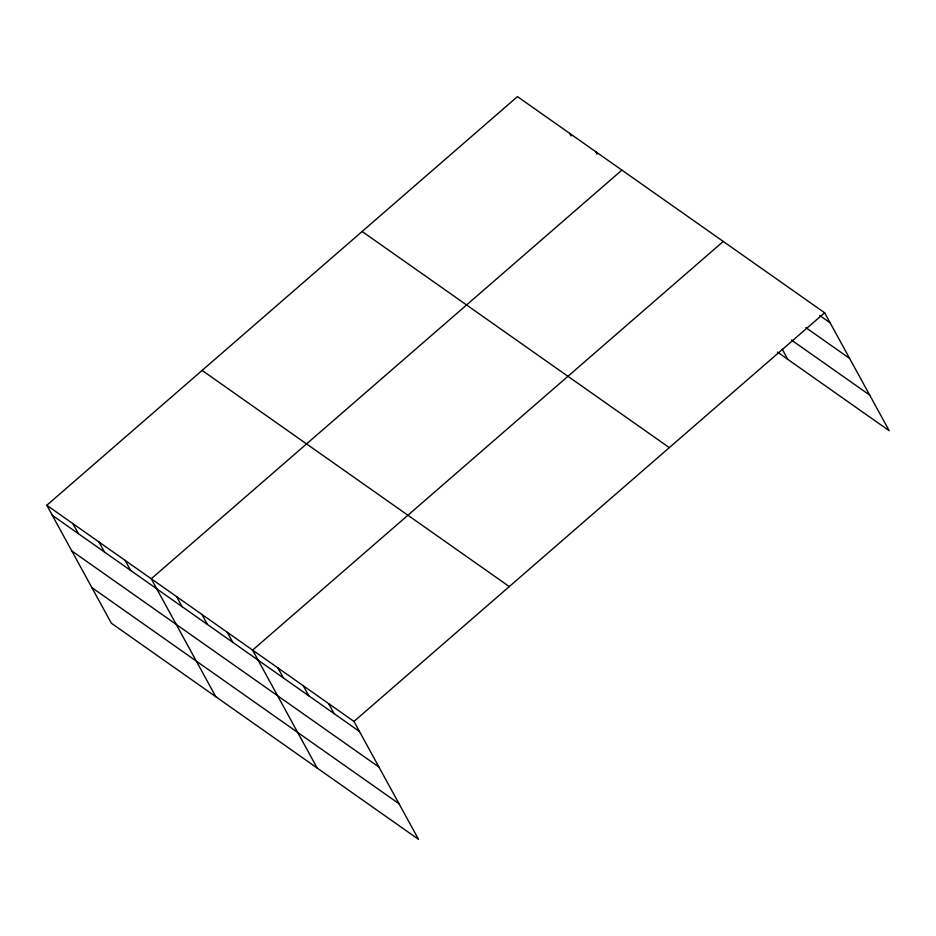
<?xml version="1.0" encoding="UTF-8"?>
<svg xmlns="http://www.w3.org/2000/svg" width="936" height="936" viewBox="0 0 936 936"><rect width="100%" height="100%" fill="white"/><g stroke="black" fill="none" stroke-linecap="round" stroke-linejoin="round"><path stroke-width="1.4" d="M46.8 505.276L353.972 721.434L418.544 839.381L111.372 623.224L46.8 505.276L517.456 96.619L824.628 312.776L889.2 430.724L777.465 352.1M621.89 170.118L151.234 578.776L215.806 696.712M723.259 241.441L252.603 650.099L317.175 768.047M353.972 721.434L824.628 312.776M819.749 315.514L830.115 322.803M805.837 327.612L849.619 358.418M791.376 339.99L869.708 395.109M362.138 231.484L669.31 447.63M202.117 370.422L509.289 586.579M52.287 515.303L359.459 731.461M71.791 550.918L378.963 767.075M91.88 587.609L399.052 803.767M782.262 349.21L787.831 359.389M595.787 151.737L597.156 154.253M569.673 133.368L571.042 135.872M328.63 703.603L334.117 713.63M303.287 685.772L308.775 695.799M277.945 667.93L283.433 677.968M227.261 632.268L232.76 642.295M201.919 614.437L207.418 624.464M176.576 596.606L182.075 606.633M125.132 560.395L130.619 570.422M99.017 542.026L104.504 552.053M72.914 523.657L78.402 533.684"/></g></svg>
